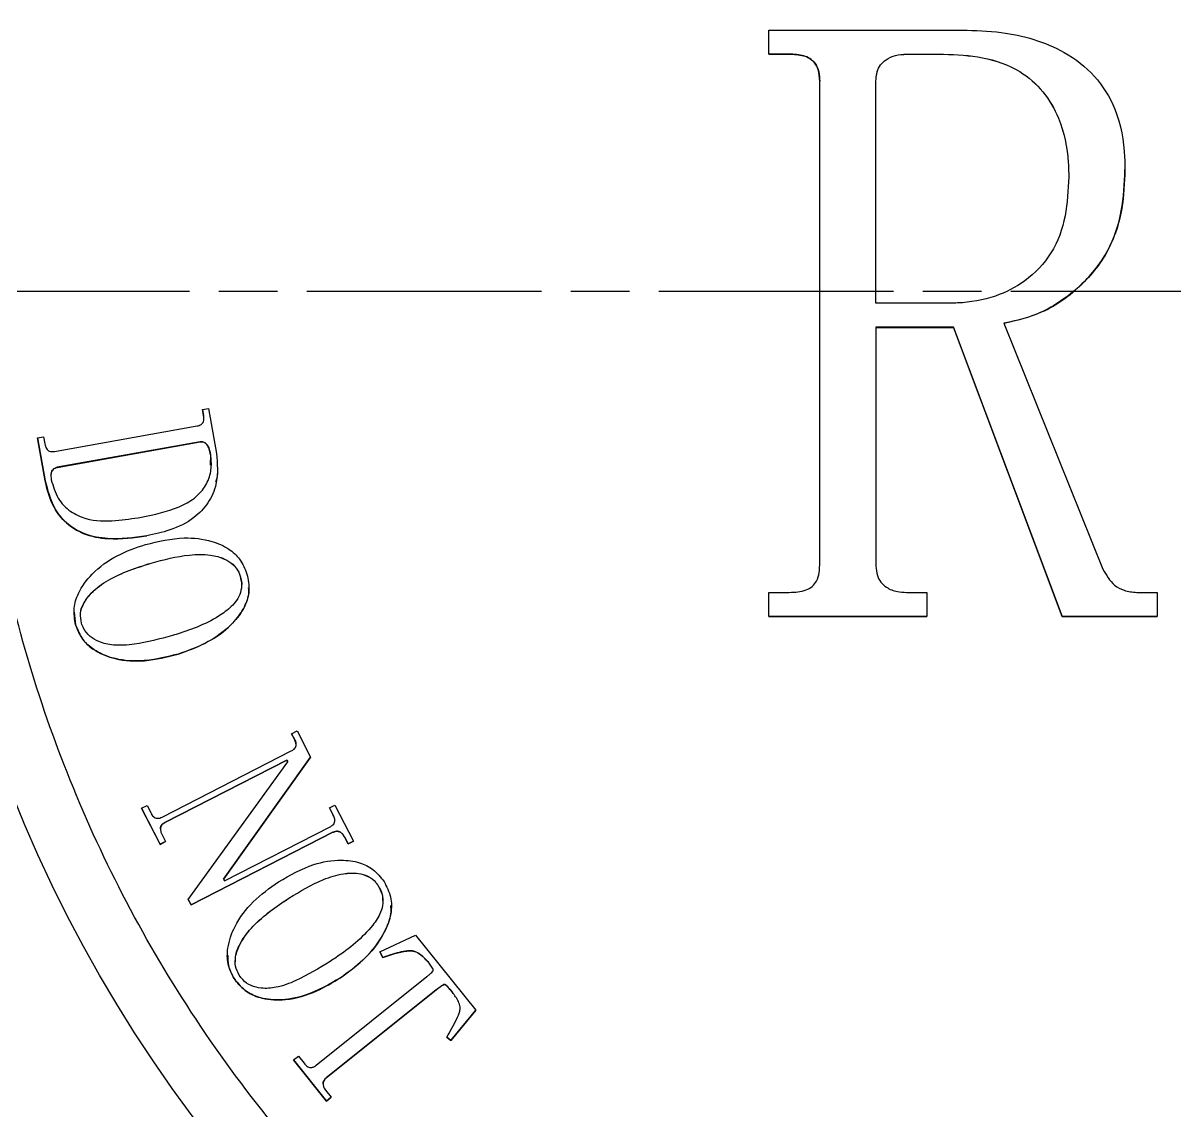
# Model space of a CAD drawing. Header units: millimetres. Extents: x 2223 to 4172, y 741 to 2119.
# Drawn here: x 3505.6 to 3564.6, y 1813.3 to 1869 of the extents above; entities that cross this region are included whole.
import ezdxf

# ---------------------------------------------------------------- set-up
doc = ezdxf.new("R2010")
doc.units = ezdxf.units.MM
doc.linetypes.add('AM_ISO08W050', pattern=[18, 12, -1.5, 3, -1.5])
doc.layers.add('AM_7', color=4, linetype='AM_ISO08W050', lineweight=25)

msp = doc.modelspace()

# ---------------------------------------------------------------- linework, layer by layer
at = {"color": 7, "linetype": 'Continuous', "lineweight": 25}
for p, q in [((3543.793, 1867.368), (3543.793, 1868.601)), ((3543.793, 1868.601), (3553.682, 1868.601)), ((3544.833, 1867.368), (3543.793, 1867.368)), ((3543.793, 1867.368), (3543.793, 1867.366)), ((3543.793, 1867.366), (3544.833, 1867.366)), ((3544.833, 1867.368), (3544.833, 1867.366)), ((3550.831, 1867.368), (3552.731, 1867.368)), ((3550.831, 1867.368), (3550.831, 1867.366)), ((3550.831, 1867.366), (3552.731, 1867.366)), ((3552.731, 1867.368), (3552.731, 1867.366)), ((3546.393, 1841.221), (3546.393, 1865.981)), ((3549.27, 1854.628), (3549.27, 1865.975)), ((3553.078, 1854.628), (3549.27, 1854.628)), ((3553.232, 1853.396), (3549.27, 1853.396)), ((3549.27, 1853.396), (3549.27, 1841.189)), ((3549.27, 1853.393), (3553.232, 1853.393)), ((3558.799, 1838.601), (3553.232, 1853.396)), ((3553.232, 1853.396), (3553.232, 1853.393)), ((3553.232, 1853.393), (3558.799, 1838.599)), ((3555.813, 1853.601), (3560.88, 1841.022)), ((3514.822, 1849.188), (3515.128, 1849.242)), ((3514.878, 1848.882), (3514.822, 1849.188)), ((3514.822, 1849.188), (3514.822, 1849.186)), ((3514.822, 1849.186), (3514.878, 1848.88)), ((3515.128, 1849.242), (3515.538, 1846.944)), ((3514.878, 1848.882), (3514.878, 1848.88)), ((3514.878, 1848.88), (3514.879, 1848.662)), ((3507.249, 1847.048), (3514.55, 1848.348)), ((3506.39, 1847.738), (3506.696, 1847.792)), ((3506.781, 1845.544), (3506.39, 1847.738)), ((3506.39, 1847.738), (3506.39, 1847.735)), ((3506.39, 1847.735), (3506.781, 1845.541)), ((3506.696, 1847.792), (3506.76, 1847.435)), ((3514.697, 1847.532), (3507.396, 1846.231)), ((3507.396, 1846.229), (3514.697, 1847.529)), ((3514.697, 1847.529), (3514.697, 1847.532)), ((3515.232, 1846.888), (3515.222, 1846.349)), ((3515.232, 1846.888), (3515.232, 1846.89)), ((3507.396, 1846.229), (3507.396, 1846.231)), ((3506.781, 1845.544), (3506.781, 1845.541)), ((3515.597, 1845.893), (3515.597, 1845.896)), ((3517.201, 1840.066), (3517.201, 1840.068)), ((3543.793, 1838.601), (3543.793, 1839.834)), ((3543.793, 1839.834), (3544.833, 1839.834)), ((3550.831, 1839.834), (3551.871, 1839.834)), ((3551.871, 1839.834), (3551.871, 1838.601)), ((3562.614, 1839.834), (3563.654, 1839.834)), ((3563.654, 1839.834), (3563.654, 1838.601)), ((3508.243, 1838.826), (3508.243, 1838.824)), ((3508.256, 1838.826), (3508.334, 1838.171)), ((3551.871, 1838.601), (3543.793, 1838.601)), ((3543.793, 1838.601), (3543.793, 1838.599)), ((3543.793, 1838.599), (3551.871, 1838.599)), ((3551.871, 1838.601), (3551.871, 1838.599)), ((3563.654, 1838.601), (3558.799, 1838.601)), ((3558.799, 1838.601), (3558.799, 1838.599)), ((3558.799, 1838.599), (3563.654, 1838.599)), ((3563.654, 1838.601), (3563.654, 1838.599)), ((3519.381, 1832.604), (3519.659, 1832.747)), ((3519.524, 1832.327), (3519.381, 1832.604)), ((3519.381, 1832.604), (3519.381, 1832.602)), ((3519.381, 1832.602), (3519.524, 1832.325)), ((3519.659, 1832.747), (3520.344, 1831.406)), ((3519.524, 1832.327), (3519.524, 1832.325)), ((3512.755, 1828.339), (3519.366, 1831.722)), ((3520.344, 1831.406), (3515.896, 1825.163)), ((3515.897, 1825.161), (3520.344, 1831.404)), ((3520.344, 1831.406), (3520.344, 1831.404)), ((3519.139, 1831.256), (3512.897, 1828.062)), ((3512.897, 1828.06), (3519.139, 1831.254)), ((3514.095, 1824.124), (3519.187, 1831.163)), ((3519.187, 1831.163), (3519.139, 1831.256)), ((3519.139, 1831.256), (3519.139, 1831.254)), ((3519.139, 1831.254), (3519.186, 1831.162)), ((3511.707, 1828.794), (3511.984, 1828.936)), ((3512.652, 1826.945), (3511.707, 1828.794)), ((3511.707, 1828.794), (3511.707, 1828.792)), ((3511.707, 1828.792), (3512.652, 1826.942)), ((3511.984, 1828.936), (3512.173, 1828.567)), ((3521.321, 1828.813), (3521.599, 1828.956)), ((3521.51, 1828.443), (3521.321, 1828.813)), ((3521.321, 1828.813), (3521.321, 1828.811)), ((3521.321, 1828.811), (3521.51, 1828.441)), ((3521.51, 1828.443), (3521.51, 1828.441)), ((3521.599, 1828.956), (3522.544, 1827.106)), ((3512.897, 1828.062), (3512.897, 1828.06)), ((3515.945, 1825.07), (3521.354, 1827.838)), ((3512.741, 1827.457), (3512.93, 1827.087)), ((3521.496, 1827.561), (3514.238, 1823.847)), ((3514.238, 1823.845), (3521.496, 1827.559)), ((3521.496, 1827.561), (3521.496, 1827.559)), ((3522.267, 1826.964), (3522.078, 1827.334)), ((3522.078, 1827.334), (3522.078, 1827.332)), ((3522.078, 1827.332), (3522.267, 1826.962)), ((3512.93, 1827.087), (3512.652, 1826.945)), ((3512.652, 1826.942), (3512.93, 1827.085)), ((3512.652, 1826.945), (3512.652, 1826.942)), ((3512.93, 1827.087), (3512.93, 1827.085)), ((3522.544, 1827.106), (3522.267, 1826.964)), ((3522.267, 1826.962), (3522.544, 1827.104)), ((3522.267, 1826.964), (3522.267, 1826.962)), ((3522.544, 1827.106), (3522.544, 1827.104)), ((3515.896, 1825.163), (3515.945, 1825.07)), ((3514.238, 1823.847), (3514.095, 1824.124)), ((3514.095, 1824.124), (3514.095, 1824.122)), ((3514.095, 1824.122), (3514.238, 1823.845)), ((3514.238, 1823.847), (3514.238, 1823.845)), ((3524.489, 1823.809), (3524.489, 1823.811)), ((3523.893, 1821.439), (3525.721, 1822.306)), ((3525.721, 1822.306), (3528.8, 1818.463)), ((3524.047, 1821.163), (3523.893, 1821.439)), ((3523.893, 1821.439), (3523.893, 1821.437)), ((3523.893, 1821.437), (3524.047, 1821.161)), ((3516.096, 1821.267), (3516.096, 1821.264)), ((3524.047, 1821.163), (3524.047, 1821.161)), ((3526.411, 1820.865), (3526.411, 1820.863)), ((3520.634, 1815.641), (3526.297, 1820.177)), ((3526.777, 1819.497), (3521.154, 1814.993)), ((3521.154, 1814.991), (3526.777, 1819.495)), ((3526.777, 1819.497), (3526.777, 1819.495)), ((3527.609, 1819.368), (3527.609, 1819.366)), ((3528.8, 1818.463), (3527.522, 1816.908)), ((3527.522, 1816.906), (3528.8, 1818.461)), ((3528.8, 1818.463), (3528.8, 1818.461)), ((3527.522, 1816.908), (3527.32, 1817.078)), ((3527.32, 1817.078), (3527.32, 1817.075)), ((3527.32, 1817.075), (3527.522, 1816.906)), ((3527.522, 1816.908), (3527.522, 1816.906)), ((3519.484, 1815.914), (3519.726, 1816.109)), ((3519.726, 1816.109), (3520.019, 1815.745)), ((3521.169, 1813.811), (3519.484, 1815.914)), ((3519.484, 1815.914), (3519.484, 1815.912)), ((3519.484, 1815.912), (3521.169, 1813.808)), ((3521.154, 1814.993), (3521.154, 1814.991)), ((3521.121, 1814.369), (3521.412, 1814.005)), ((3521.412, 1814.005), (3521.169, 1813.811)), ((3521.169, 1813.808), (3521.412, 1814.003)), ((3521.169, 1813.811), (3521.169, 1813.808)), ((3521.412, 1814.005), (3521.412, 1814.003))]:
    msp.add_line(p, q, dxfattribs=at)
msp.add_circle((3571.585, 1855.837), 71.5, dxfattribs=at)
for centre, start, end in [((3571.585, 1855.835), 190.30617, 259.69396), ((3571.662, 1855.463), 190.52799, 258.6349)]:
    msp.add_arc(centre, 80, start, end, dxfattribs=at)
for points, knots in [([(3503.085, 1855.844), (3503.14, 1857.933), (3503.25, 1862.111), (3504.16, 1868.45), (3505.646, 1874.802), (3507.82, 1881.168), (3510.65, 1887.391), (3514.164, 1893.414), (3518.318, 1899.106), (3523.062, 1904.367), (3528.323, 1909.111), (3534.015, 1913.265), (3540.038, 1916.778), (3546.261, 1919.61), (3552.627, 1921.781), (3558.979, 1923.276), (3565.318, 1924.154), (3571.585, 1924.439), (3577.852, 1924.154), (3584.191, 1923.276), (3590.544, 1921.781), (3596.909, 1919.61), (3603.133, 1916.778), (3609.155, 1913.265), (3614.847, 1909.111), (3620.108, 1904.367), (3624.852, 1899.106), (3629.006, 1893.414), (3632.52, 1887.391), (3635.351, 1881.168), (3637.525, 1874.802), (3639.011, 1868.45), (3639.921, 1862.111), (3640.03, 1857.933), (3640.085, 1855.844)], [0, 0, 0, 0, 0.0291236, 0.0582485, 0.08912, 0.1199941, 0.1519015, 0.1843128, 0.2170688, 0.25, 0.2829312, 0.3156872, 0.3480985, 0.3800059, 0.4108775, 0.4417515, 0.4708745, 0.5, 0.529123, 0.5582485, 0.58912, 0.6199941, 0.6519015, 0.6843128, 0.7170688, 0.75, 0.7829312, 0.8156872, 0.8480985, 0.8800059, 0.9108775, 0.9417515, 0.9708751, 1, 1, 1, 1]), ([(3553.682, 1868.601), (3554.35, 1868.581), (3555.585, 1868.544), (3557.352, 1868.167), (3559.015, 1867.488), (3560.534, 1866.319), (3561.68, 1864.44), (3561.988, 1862.721), (3562.006, 1861.672), (3562.01, 1861.461)], [0, 0, 0, 0, 0.160365, 0.296332, 0.431737, 0.589347, 0.747826, 0.949128, 1, 1, 1, 1]), ([(3546.393, 1865.981), (3546.384, 1866.185), (3546.368, 1866.509), (3546.17, 1866.913), (3545.909, 1867.159), (3545.455, 1867.348), (3545.088, 1867.36), (3544.833, 1867.368)], [0, 0, 0, 0, 0.250411, 0.398556, 0.54744, 0.686236, 1, 1, 1, 1]), ([(3544.833, 1867.366), (3545.08, 1867.358), (3545.449, 1867.346), (3545.91, 1867.159), (3546.172, 1866.907), (3546.352, 1866.535), (3546.388, 1866.216), (3546.393, 1866.011), (3546.393, 1865.979)], [0, 0, 0, 0, 0.304676, 0.455037, 0.606549, 0.74539, 0.96037, 1, 1, 1, 1]), ([(3549.27, 1865.975), (3549.28, 1866.144), (3549.298, 1866.441), (3549.491, 1866.832), (3549.817, 1867.13), (3550.278, 1867.336), (3550.644, 1867.357), (3550.831, 1867.368)], [0, 0, 0, 0, 0.212555, 0.375218, 0.538546, 0.763737, 1, 1, 1, 1]), ([(3549.27, 1865.973), (3549.28, 1866.141), (3549.298, 1866.439), (3549.491, 1866.83), (3549.817, 1867.128), (3550.278, 1867.334), (3550.644, 1867.355), (3550.831, 1867.366)], [0, 0, 0, 0, 0.212555, 0.375218, 0.538546, 0.763737, 1, 1, 1, 1]), ([(3552.731, 1867.368), (3553.401, 1867.34), (3554.746, 1867.283), (3556.554, 1866.653), (3557.874, 1865.5), (3558.798, 1863.9), (3559.105, 1862.355), (3559.128, 1861.333), (3559.133, 1861.088)], [0, 0, 0, 0, 0.196061, 0.394111, 0.547436, 0.700125, 0.928087, 1, 1, 1, 1]), ([(3552.731, 1867.366), (3553.401, 1867.338), (3554.746, 1867.281), (3556.554, 1866.651), (3557.874, 1865.498), (3558.798, 1863.898), (3559.105, 1862.353), (3559.128, 1861.331), (3559.133, 1861.086)], [0, 0, 0, 0, 0.1960612, 0.3941112, 0.5474359, 0.700125, 0.9280873, 1, 1, 1, 1]), ([(3562.01, 1861.461), (3561.983, 1860.793), (3561.923, 1859.271), (3561.139, 1856.988), (3559.428, 1855.127), (3557.579, 1853.981), (3556.3, 1853.706), (3555.813, 1853.601)], [0, 0, 0, 0, 0.183074, 0.416875, 0.642834, 0.864166, 1, 1, 1, 1]), ([(3555.813, 1853.599), (3556.471, 1853.756), (3557.946, 1854.107), (3559.79, 1855.453), (3561.23, 1857.244), (3561.919, 1859.324), (3561.98, 1860.751), (3562.01, 1861.459)], [0, 0, 0, 0, 0.184054, 0.41238, 0.609428, 0.80635, 1, 1, 1, 1]), ([(3559.133, 1861.088), (3559.103, 1860.419), (3559.042, 1859.073), (3558.359, 1857.143), (3557.011, 1855.744), (3555.327, 1854.874), (3553.979, 1854.649), (3553.201, 1854.631), (3553.078, 1854.628)], [0, 0, 0, 0, 0.200351, 0.402646, 0.59747, 0.766762, 0.96323, 1, 1, 1, 1]), ([(3640.085, 1855.844), (3640.03, 1853.755), (3639.921, 1849.577), (3639.011, 1843.238), (3637.525, 1836.885), (3635.351, 1830.52), (3632.52, 1824.297), (3629.006, 1818.274), (3624.852, 1812.582), (3620.108, 1807.321), (3614.847, 1802.577), (3609.155, 1798.423), (3603.133, 1794.909), (3596.909, 1792.078), (3590.544, 1789.907), (3584.191, 1788.411), (3577.853, 1787.534), (3571.585, 1787.249), (3565.318, 1787.534), (3558.979, 1788.411), (3552.627, 1789.907), (3546.261, 1792.078), (3540.038, 1794.909), (3534.015, 1798.423), (3528.323, 1802.577), (3523.062, 1807.321), (3518.318, 1812.582), (3514.164, 1818.274), (3510.65, 1824.297), (3507.82, 1830.52), (3505.646, 1836.885), (3504.16, 1843.238), (3503.25, 1849.577), (3503.14, 1853.755), (3503.085, 1855.844)], [0, 0, 0, 0, 0.029124, 0.058248, 0.08912, 0.119994, 0.151902, 0.184313, 0.217069, 0.25, 0.282931, 0.315687, 0.348098, 0.380006, 0.410878, 0.441752, 0.470875, 0.5, 0.529123, 0.558248, 0.58912, 0.619994, 0.651902, 0.684313, 0.717069, 0.75, 0.782931, 0.815687, 0.848098, 0.880006, 0.910878, 0.941752, 0.970875, 1, 1, 1, 1]), ([(3514.55, 1848.348), (3514.622, 1848.367), (3514.727, 1848.393), (3514.832, 1848.487), (3514.884, 1848.588), (3514.898, 1848.725), (3514.885, 1848.826), (3514.878, 1848.882)], [0, 0, 0, 0, 0.3039299, 0.4394116, 0.5752405, 0.7665382, 1, 1, 1, 1]), ([(3506.76, 1847.435), (3506.778, 1847.35), (3506.804, 1847.229), (3506.899, 1847.106), (3506.994, 1847.05), (3507.114, 1847.031), (3507.203, 1847.042), (3507.249, 1847.048)], [0, 0, 0, 0, 0.35696, 0.506296, 0.628832, 0.807113, 1, 1, 1, 1]), ([(3514.697, 1847.529), (3514.743, 1847.534), (3514.825, 1847.542), (3514.946, 1847.494), (3515.058, 1847.392), (3515.17, 1847.185), (3515.208, 1847.003), (3515.232, 1846.888)], [0, 0, 0, 0, 0.146677, 0.259785, 0.406359, 0.624533, 1, 1, 1, 1]), ([(3515.232, 1846.89), (3515.214, 1846.979), (3515.177, 1847.158), (3515.082, 1847.366), (3514.963, 1847.482), (3514.868, 1847.532), (3514.777, 1847.54), (3514.72, 1847.534), (3514.697, 1847.532)], [0, 0, 0, 0, 0.2921955, 0.5874478, 0.7122589, 0.8180509, 0.9240716, 1, 1, 1, 1]), ([(3511.695, 1843.681), (3512.354, 1843.818), (3513.307, 1844.015), (3514.399, 1844.598), (3514.967, 1845.198), (3515.263, 1845.899), (3515.293, 1846.485), (3515.245, 1846.802), (3515.232, 1846.89)], [0, 0, 0, 0, 0.371772, 0.537551, 0.679482, 0.821953, 0.950737, 1, 1, 1, 1]), ([(3515.538, 1846.944), (3515.583, 1846.411), (3515.656, 1845.528), (3515.144, 1844.384), (3514.337, 1843.532), (3513.217, 1842.994), (3512.367, 1842.812), (3511.971, 1842.727)], [0, 0, 0, 0, 0.251835, 0.417408, 0.583236, 0.805839, 1, 1, 1, 1]), ([(3507.396, 1846.231), (3507.345, 1846.218), (3507.258, 1846.196), (3507.155, 1846.103), (3507.087, 1845.974), (3507.062, 1845.797), (3507.079, 1845.667), (3507.087, 1845.597)], [0, 0, 0, 0, 0.193467, 0.335879, 0.508687, 0.733966, 1, 1, 1, 1]), ([(3507.081, 1845.86), (3507.08, 1845.874), (3507.077, 1845.932), (3507.116, 1846.029), (3507.182, 1846.133), (3507.283, 1846.202), (3507.356, 1846.22), (3507.396, 1846.229)], [0, 0, 0, 0, 0.082416, 0.326896, 0.572311, 0.772655, 1, 1, 1, 1]), ([(3511.971, 1842.727), (3511.303, 1842.636), (3510.241, 1842.492), (3508.848, 1842.746), (3507.913, 1843.27), (3507.202, 1844.114), (3506.903, 1844.932), (3506.8, 1845.448), (3506.781, 1845.544)], [0, 0, 0, 0, 0.298114, 0.474394, 0.620068, 0.765882, 0.956507, 1, 1, 1, 1]), ([(3506.781, 1845.541), (3506.899, 1845.068), (3507.099, 1844.266), (3507.83, 1843.337), (3508.791, 1842.752), (3510.226, 1842.487), (3511.315, 1842.636), (3511.971, 1842.725)], [0, 0, 0, 0, 0.214788, 0.363839, 0.513204, 0.70643, 1, 1, 1, 1]), ([(3507.087, 1845.597), (3507.181, 1845.268), (3507.361, 1844.637), (3508.038, 1843.944), (3509.054, 1843.476), (3510.322, 1843.473), (3511.257, 1843.614), (3511.695, 1843.681)], [0, 0, 0, 0, 0.179595, 0.343759, 0.495827, 0.763697, 1, 1, 1, 1]), ([(3515.506, 1845.51), (3515.553, 1845.629), (3515.603, 1845.755), (3515.595, 1845.886), (3515.594, 1845.893)], [0, 0, 0, 0, 0.945411, 1, 1, 1, 1]), ([(3511.909, 1842.284), (3512.566, 1842.442), (3513.685, 1842.712), (3515.165, 1842.537), (3516.136, 1842.124), (3516.791, 1841.538), (3516.993, 1841.034), (3517.099, 1840.77)], [0, 0, 0, 0, 0.335879, 0.572344, 0.731569, 0.859032, 1, 1, 1, 1]), ([(3508.334, 1838.173), (3508.283, 1838.458), (3508.185, 1839.005), (3508.498, 1839.93), (3509.211, 1840.908), (3510.418, 1841.774), (3511.417, 1842.116), (3511.909, 1842.284)], [0, 0, 0, 0, 0.1423228, 0.273484, 0.4736487, 0.7406336, 1, 1, 1, 1]), ([(3493.86, 1841.704), (3494.386, 1839.208), (3495.449, 1834.171), (3497.987, 1826.794), (3501.256, 1819.552), (3505.319, 1812.573), (3510.131, 1805.97), (3515.623, 1799.876), (3521.717, 1794.383), (3528.32, 1789.572), (3535.299, 1785.509), (3542.541, 1782.24), (3549.918, 1779.701), (3554.956, 1778.639), (3557.452, 1778.112)], [0, 0, 0, 0, 0.079959, 0.161371, 0.244142, 0.328893, 0.414217, 0.5, 0.585778, 0.671102, 0.755858, 0.838624, 0.920039, 1, 1, 1, 1]), ([(3512.192, 1841.332), (3512.841, 1841.505), (3513.836, 1841.77), (3515.126, 1841.793), (3515.89, 1841.604), (3516.397, 1841.293), (3516.648, 1840.957), (3516.725, 1840.732), (3516.748, 1840.666)], [0, 0, 0, 0, 0.397346, 0.609831, 0.759517, 0.858592, 0.95839, 1, 1, 1, 1]), ([(3512.192, 1841.33), (3512.841, 1841.503), (3513.836, 1841.768), (3515.126, 1841.791), (3515.89, 1841.602), (3516.397, 1841.29), (3516.648, 1840.955), (3516.725, 1840.73), (3516.748, 1840.664)], [0, 0, 0, 0, 0.3973458, 0.609831, 0.7595167, 0.8585918, 0.95839, 1, 1, 1, 1]), ([(3508.634, 1838.264), (3508.604, 1838.432), (3508.544, 1838.762), (3508.736, 1839.308), (3509.194, 1839.924), (3510.34, 1840.739), (3511.443, 1841.092), (3512.192, 1841.332)], [0, 0, 0, 0, 0.098439, 0.192959, 0.327087, 0.54288, 1, 1, 1, 1]), ([(3508.592, 1838.72), (3508.59, 1838.735), (3508.571, 1838.911), (3508.751, 1839.305), (3509.186, 1839.922), (3510.345, 1840.736), (3511.445, 1841.09), (3512.192, 1841.33)], [0, 0, 0, 0, 0.009569, 0.113407, 0.260756, 0.49782, 1, 1, 1, 1]), ([(3517.099, 1840.77), (3517.155, 1840.488), (3517.267, 1839.92), (3516.988, 1839.012), (3516.227, 1838.037), (3515.049, 1837.187), (3514.029, 1836.833), (3513.571, 1836.674)], [0, 0, 0, 0, 0.14267, 0.2869, 0.459199, 0.757548, 1, 1, 1, 1]), ([(3544.833, 1839.834), (3545.131, 1839.846), (3545.548, 1839.863), (3546.02, 1840.123), (3546.263, 1840.434), (3546.382, 1840.819), (3546.39, 1841.095), (3546.393, 1841.221)], [0, 0, 0, 0, 0.364031, 0.510061, 0.655864, 0.843841, 1, 1, 1, 1]), ([(3549.27, 1841.189), (3549.281, 1841.02), (3549.3, 1840.723), (3549.505, 1840.34), (3549.853, 1840.036), (3550.318, 1839.854), (3550.675, 1839.84), (3550.831, 1839.834)], [0, 0, 0, 0, 0.21541, 0.378382, 0.541893, 0.800389, 1, 1, 1, 1]), ([(3560.88, 1841.022), (3561.051, 1840.723), (3561.315, 1840.26), (3561.987, 1839.889), (3562.393, 1839.854), (3562.614, 1839.834)], [0, 0, 0, 0, 0.454509, 0.703285, 1, 1, 1, 1]), ([(3516.748, 1840.666), (3516.784, 1840.5), (3516.852, 1840.185), (3516.748, 1839.712), (3516.451, 1839.218), (3515.483, 1838.413), (3514.33, 1837.945), (3513.416, 1837.665), (3513.288, 1837.626)], [0, 0, 0, 0, 0.099013, 0.188639, 0.277978, 0.435263, 0.920804, 1, 1, 1, 1]), ([(3516.748, 1840.664), (3516.799, 1840.497), (3516.851, 1840.327), (3516.816, 1840.161), (3516.816, 1840.159)], [0, 0, 0, 0, 0.986511, 1, 1, 1, 1]), ([(3513.571, 1836.672), (3514.205, 1836.905), (3515.307, 1837.311), (3516.455, 1838.271), (3517.022, 1839.135), (3517.222, 1839.718), (3517.187, 1840.014), (3517.181, 1840.064)], [0, 0, 0, 0, 0.382287, 0.665266, 0.83077, 0.971293, 1, 1, 1, 1]), ([(3513.571, 1836.674), (3512.917, 1836.514), (3511.803, 1836.24), (3510.302, 1836.396), (3509.315, 1836.824), (3508.64, 1837.414), (3508.438, 1837.914), (3508.334, 1838.173)], [0, 0, 0, 0, 0.3332849, 0.5666872, 0.7350111, 0.8630417, 1, 1, 1, 1]), ([(3508.334, 1838.171), (3508.439, 1837.911), (3508.65, 1837.389), (3509.38, 1836.773), (3510.466, 1836.348), (3511.949, 1836.265), (3513.006, 1836.53), (3513.571, 1836.672)], [0, 0, 0, 0, 0.1376412, 0.2762501, 0.4601913, 0.7108533, 1, 1, 1, 1]), ([(3513.288, 1837.626), (3512.643, 1837.452), (3511.652, 1837.184), (3510.364, 1837.088), (3509.583, 1837.257), (3509.05, 1837.56), (3508.756, 1837.916), (3508.666, 1838.173), (3508.634, 1838.264)], [0, 0, 0, 0, 0.386905, 0.5938453, 0.741486, 0.8425466, 0.9443486, 1, 1, 1, 1]), ([(3519.366, 1831.722), (3519.416, 1831.751), (3519.497, 1831.799), (3519.58, 1831.902), (3519.613, 1832.005), (3519.604, 1832.154), (3519.557, 1832.256), (3519.524, 1832.327)], [0, 0, 0, 0, 0.239307, 0.388341, 0.538232, 0.677649, 1, 1, 1, 1]), ([(3519.524, 1832.325), (3519.56, 1832.253), (3519.606, 1832.161), (3519.605, 1832.061), (3519.605, 1832.038)], [0, 0, 0, 0, 0.77993, 1, 1, 1, 1]), ([(3512.173, 1828.567), (3512.214, 1828.493), (3512.273, 1828.389), (3512.399, 1828.293), (3512.514, 1828.268), (3512.637, 1828.285), (3512.715, 1828.321), (3512.755, 1828.339)], [0, 0, 0, 0, 0.3461, 0.493467, 0.642693, 0.820568, 1, 1, 1, 1]), ([(3521.354, 1827.838), (3521.404, 1827.868), (3521.485, 1827.915), (3521.568, 1828.018), (3521.601, 1828.121), (3521.592, 1828.271), (3521.544, 1828.372), (3521.51, 1828.443)], [0, 0, 0, 0, 0.239079, 0.388006, 0.537788, 0.677074, 1, 1, 1, 1]), ([(3512.897, 1828.062), (3512.851, 1828.034), (3512.772, 1827.986), (3512.695, 1827.877), (3512.662, 1827.75), (3512.675, 1827.602), (3512.719, 1827.505), (3512.741, 1827.457)], [0, 0, 0, 0, 0.227355, 0.388209, 0.549679, 0.776891, 1, 1, 1, 1]), ([(3512.675, 1827.744), (3512.675, 1827.763), (3512.674, 1827.824), (3512.719, 1827.915), (3512.798, 1828.002), (3512.863, 1828.04), (3512.897, 1828.06)], [0, 0, 0, 0, 0.137853, 0.446763, 0.713681, 1, 1, 1, 1]), ([(3522.078, 1827.334), (3522.044, 1827.392), (3521.985, 1827.492), (3521.856, 1827.581), (3521.737, 1827.622), (3521.613, 1827.612), (3521.537, 1827.579), (3521.496, 1827.561)], [0, 0, 0, 0, 0.282446, 0.488833, 0.649378, 0.810868, 1, 1, 1, 1]), ([(3521.496, 1827.559), (3521.549, 1827.581), (3521.635, 1827.618), (3521.778, 1827.612), (3521.896, 1827.557), (3522.005, 1827.461), (3522.053, 1827.376), (3522.078, 1827.332)], [0, 0, 0, 0, 0.238616, 0.394312, 0.588667, 0.784076, 1, 1, 1, 1]), ([(3518.709, 1825.026), (3519.295, 1825.363), (3520.295, 1825.939), (3521.764, 1826.188), (3522.811, 1826.062), (3523.6, 1825.686), (3523.934, 1825.261), (3524.109, 1825.038)], [0, 0, 0, 0, 0.336368, 0.574645, 0.731944, 0.859761, 1, 1, 1, 1]), ([(3519.247, 1824.194), (3519.82, 1824.543), (3520.696, 1825.076), (3521.926, 1825.461), (3522.714, 1825.498), (3523.295, 1825.338), (3523.629, 1825.087), (3523.764, 1824.894), (3523.802, 1824.839)], [0, 0, 0, 0, 0.397528, 0.607391, 0.759995, 0.859904, 0.960457, 1, 1, 1, 1]), ([(3519.247, 1824.192), (3519.82, 1824.541), (3520.696, 1825.074), (3521.926, 1825.459), (3522.714, 1825.496), (3523.295, 1825.336), (3523.629, 1825.085), (3523.764, 1824.892), (3523.802, 1824.837)], [0, 0, 0, 0, 0.397528, 0.607391, 0.759995, 0.859904, 0.960457, 1, 1, 1, 1]), ([(3516.44, 1820.078), (3516.315, 1820.325), (3516.071, 1820.81), (3516.094, 1821.767), (3516.482, 1822.89), (3517.383, 1824.082), (3518.258, 1824.705), (3518.709, 1825.026)], [0, 0, 0, 0, 0.136424, 0.268155, 0.464575, 0.724005, 1, 1, 1, 1]), ([(3524.109, 1825.038), (3524.242, 1824.782), (3524.51, 1824.269), (3524.497, 1823.317), (3524.043, 1822.171), (3523.154, 1821.026), (3522.279, 1820.4), (3521.884, 1820.118)], [0, 0, 0, 0, 0.143045, 0.287405, 0.460414, 0.756528, 1, 1, 1, 1]), ([(3523.802, 1824.839), (3523.883, 1824.69), (3524.037, 1824.406), (3524.071, 1823.92), (3523.926, 1823.365), (3523.212, 1822.313), (3522.243, 1821.539), (3521.444, 1821.014), (3521.346, 1820.95)], [0, 0, 0, 0, 0.099186, 0.189605, 0.279846, 0.434014, 0.930829, 1, 1, 1, 1]), ([(3523.802, 1824.837), (3523.888, 1824.689), (3524.028, 1824.443), (3524.033, 1824.163), (3524.035, 1824.053)], [0, 0, 0, 0, 0.606286, 1, 1, 1, 1]), ([(3516.702, 1820.247), (3516.626, 1820.401), (3516.478, 1820.698), (3516.502, 1821.277), (3516.774, 1822.004), (3517.645, 1823.109), (3518.602, 1823.757), (3519.247, 1824.194)], [0, 0, 0, 0, 0.098651, 0.191047, 0.328598, 0.547094, 1, 1, 1, 1]), ([(3516.518, 1820.928), (3516.514, 1821.016), (3516.503, 1821.34), (3516.788, 1822.003), (3517.636, 1823.106), (3518.598, 1823.754), (3519.247, 1824.192)], [0, 0, 0, 0, 0.0593403, 0.219286, 0.4733555, 1, 1, 1, 1]), ([(3521.884, 1820.116), (3522.43, 1820.519), (3523.373, 1821.216), (3524.163, 1822.451), (3524.495, 1823.305), (3524.465, 1823.704), (3524.457, 1823.808)], [0, 0, 0, 0, 0.431051, 0.744676, 0.93349, 1, 1, 1, 1]), ([(3524.047, 1821.161), (3524.449, 1821.297), (3524.95, 1821.466), (3525.595, 1821.512), (3525.954, 1821.348), (3526.21, 1821.105), (3526.365, 1820.917), (3526.411, 1820.863)], [0, 0, 0, 0, 0.483147, 0.601641, 0.722029, 0.918813, 1, 1, 1, 1]), ([(3526.411, 1820.865), (3526.272, 1821.025), (3526.065, 1821.265), (3525.708, 1821.479), (3525.216, 1821.526), (3524.667, 1821.36), (3524.219, 1821.218), (3524.047, 1821.163)], [0, 0, 0, 0, 0.240793, 0.359777, 0.461711, 0.794413, 1, 1, 1, 1]), ([(3516.122, 1821.266), (3516.12, 1821.09), (3516.115, 1820.667), (3516.32, 1820.294), (3516.44, 1820.075)], [0, 0, 0, 0, 0.415343, 1, 1, 1, 1]), ([(3521.346, 1820.95), (3520.777, 1820.6), (3519.902, 1820.063), (3518.696, 1819.609), (3517.9, 1819.549), (3517.302, 1819.689), (3516.916, 1819.947), (3516.757, 1820.169), (3516.702, 1820.247)], [0, 0, 0, 0, 0.386956, 0.593793, 0.740338, 0.842099, 0.944778, 1, 1, 1, 1]), ([(3526.297, 1820.177), (3526.336, 1820.208), (3526.438, 1820.29), (3526.547, 1820.388), (3526.613, 1820.469), (3526.628, 1820.497), (3526.63, 1820.524), (3526.612, 1820.584), (3526.537, 1820.699), (3526.461, 1820.799), (3526.411, 1820.865)], [0, 0, 0, 0, 0.166709, 0.438609, 0.487323, 0.517206, 0.541802, 0.578816, 0.723084, 1, 1, 1, 1]), ([(3521.884, 1820.118), (3521.301, 1819.779), (3520.309, 1819.202), (3518.825, 1818.928), (3517.753, 1819.06), (3516.944, 1819.441), (3516.611, 1819.862), (3516.44, 1820.078)], [0, 0, 0, 0, 0.333528, 0.567546, 0.735799, 0.864912, 1, 1, 1, 1]), ([(3516.44, 1820.075), (3516.644, 1819.827), (3517.029, 1819.359), (3517.985, 1818.995), (3519.231, 1818.942), (3520.614, 1819.355), (3521.487, 1819.878), (3521.884, 1820.116)], [0, 0, 0, 0, 0.157106, 0.296667, 0.493589, 0.770105, 1, 1, 1, 1]), ([(3527.609, 1819.368), (3527.58, 1819.403), (3527.494, 1819.509), (3527.376, 1819.647), (3527.275, 1819.753), (3527.22, 1819.781), (3527.19, 1819.781), (3527.114, 1819.748), (3526.974, 1819.653), (3526.852, 1819.556), (3526.777, 1819.497)], [0, 0, 0, 0, 0.124093, 0.372351, 0.496838, 0.517541, 0.538485, 0.574939, 0.740211, 1, 1, 1, 1]), ([(3526.777, 1819.495), (3526.813, 1819.523), (3526.884, 1819.579), (3526.981, 1819.653), (3527.062, 1819.71), (3527.119, 1819.745), (3527.161, 1819.767), (3527.191, 1819.779), (3527.217, 1819.779), (3527.263, 1819.759), (3527.4, 1819.621), (3527.516, 1819.48), (3527.609, 1819.366)], [0, 0, 0, 0, 0.124075, 0.248161, 0.332872, 0.391478, 0.431352, 0.46131, 0.47999, 0.498634, 0.596811, 1, 1, 1, 1]), ([(3527.32, 1817.078), (3527.494, 1817.385), (3527.739, 1817.818), (3527.981, 1818.336), (3528.009, 1818.65), (3527.89, 1818.99), (3527.72, 1819.219), (3527.609, 1819.368)], [0, 0, 0, 0, 0.417225, 0.587015, 0.664813, 0.781934, 1, 1, 1, 1]), ([(3520.019, 1815.745), (3520.077, 1815.678), (3520.159, 1815.583), (3520.31, 1815.521), (3520.434, 1815.528), (3520.545, 1815.573), (3520.609, 1815.622), (3520.634, 1815.641)], [0, 0, 0, 0, 0.362826, 0.512382, 0.662913, 0.871019, 1, 1, 1, 1]), ([(3521.154, 1814.993), (3521.107, 1814.95), (3521.032, 1814.879), (3520.988, 1814.742), (3520.993, 1814.609), (3521.041, 1814.48), (3521.097, 1814.402), (3521.121, 1814.369)], [0, 0, 0, 0, 0.266956, 0.429529, 0.591357, 0.826533, 1, 1, 1, 1]), ([(3520.995, 1814.691), (3520.994, 1814.699), (3520.989, 1814.747), (3521.016, 1814.83), (3521.075, 1814.923), (3521.128, 1814.969), (3521.154, 1814.991)], [0, 0, 0, 0, 0.0701, 0.409533, 0.711576, 1, 1, 1, 1])]:
    msp.add_open_spline(points, degree=3, knots=knots, dxfattribs=at)
at = {"layer": 'AM_7'}
msp.add_line((3286.163, 1855.247), (3924.379, 1855.247), dxfattribs=at)

doc.saveas('drawing.dxf')
